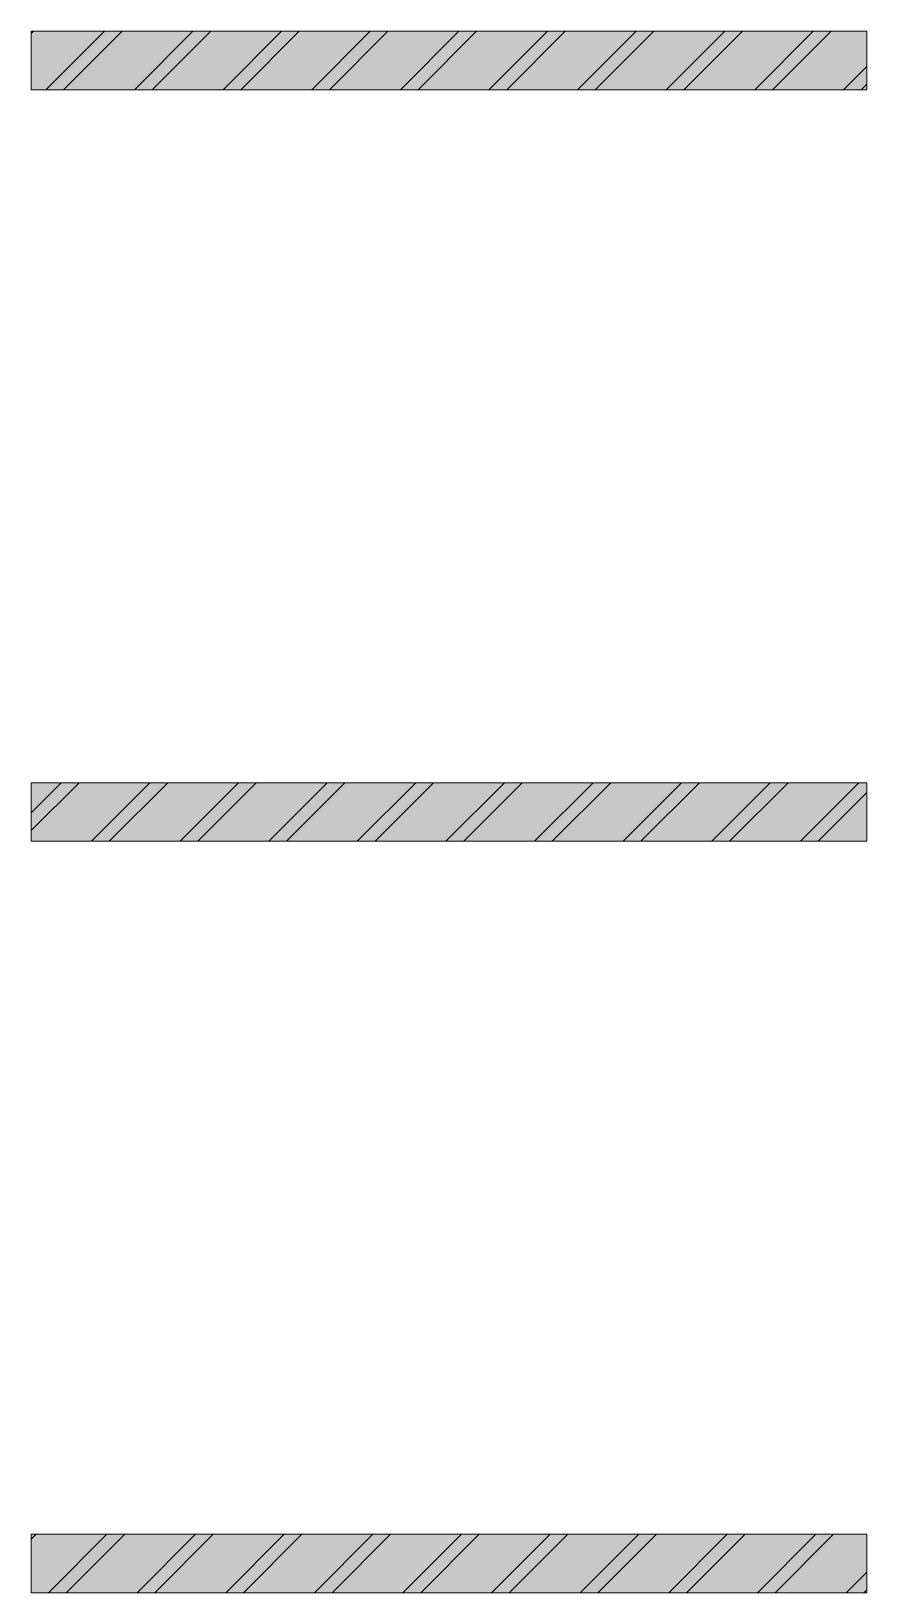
# Model space of a CAD drawing. Header units: millimetres. Extents: x -546 to 1681, y -650 to 1730.
# Drawn here: x 979.78 to 999.78, y 370.55 to 407.95 of the extents above; entities that cross this region are included whole.
import ezdxf

# ---------------------------------------------------------------- set-up
doc = ezdxf.new("R2010")
doc.units = ezdxf.units.MM

msp = doc.modelspace()

# ---------------------------------------------------------------- hatches: boundary and pattern name
at = {"true_color": 0x80ffff}
h = msp.add_hatch(color=131, dxfattribs=at)
h.dxf.hatch_style = 2
h.paths.add_polyline_path([(979.781, 406.545), (979.781, 407.945), (999.782, 407.945), (999.782, 406.545)])
at = {"true_color": 0x7b6544}
h = msp.add_hatch(color=37, dxfattribs=at)
h.dxf.hatch_style = 2
h.paths.add_polyline_path([(979.781, 388.545), (979.781, 389.945), (999.782, 389.945), (999.782, 388.545)])
at = {"true_color": 0xfd8379}
h = msp.add_hatch(color=11, dxfattribs=at)
h.dxf.hatch_style = 2
h.paths.add_polyline_path([(979.781, 370.545), (979.781, 371.945), (999.782, 371.945), (999.782, 370.545)])

# ---------------------------------------------------------------- linework, layer by layer
at = {"color": 7, "lineweight": 0}
for points in [[(979.781, 407.893), (979.834, 407.945)], [(999.782, 407.945), (979.781, 407.945)], [(979.781, 407.945), (979.781, 406.545)], [(980.131, 406.545), (981.532, 407.945)], [(980.555, 406.545), (981.956, 407.945)], [(982.253, 406.545), (983.653, 407.945)], [(982.677, 406.545), (984.077, 407.945)], [(984.374, 406.545), (985.774, 407.945)], [(984.798, 406.545), (986.198, 407.945)], [(986.496, 406.545), (987.896, 407.945)], [(986.92, 406.545), (988.32, 407.945)], [(988.617, 406.545), (990.017, 407.945)], [(989.041, 406.545), (990.441, 407.945)], [(990.738, 406.545), (992.138, 407.945)], [(991.162, 406.545), (992.562, 407.945)], [(992.859, 406.545), (994.259, 407.945)], [(993.284, 406.545), (994.684, 407.945)], [(994.981, 406.545), (996.381, 407.945)], [(995.405, 406.545), (996.805, 407.945)], [(997.102, 406.545), (998.502, 407.945)], [(997.526, 406.545), (998.926, 407.945)], [(999.782, 406.545), (999.782, 407.945)], [(999.223, 406.545), (999.782, 407.104)], [(979.781, 406.545), (999.782, 406.545)], [(999.648, 406.545), (999.782, 406.679)], [(979.781, 388.801), (980.925, 389.945)], [(979.781, 389.225), (980.501, 389.945)], [(999.782, 389.945), (979.781, 389.945)], [(979.781, 389.945), (979.781, 388.545)], [(981.222, 388.545), (982.623, 389.945)], [(981.648, 388.545), (983.048, 389.945)], [(983.345, 388.545), (984.745, 389.945)], [(983.769, 388.545), (985.169, 389.945)], [(985.466, 388.545), (986.866, 389.945)], [(985.89, 388.545), (987.29, 389.945)], [(987.587, 388.545), (988.987, 389.945)], [(988.012, 388.545), (989.412, 389.945)], [(989.709, 388.545), (991.109, 389.945)], [(990.133, 388.545), (991.533, 389.945)], [(991.83, 388.545), (993.23, 389.945)], [(992.254, 388.545), (993.654, 389.945)], [(993.951, 388.545), (995.351, 389.945)], [(994.376, 388.545), (995.776, 389.945)], [(996.073, 388.545), (997.473, 389.945)], [(996.497, 388.545), (997.897, 389.945)], [(998.194, 388.545), (999.594, 389.945)], [(998.618, 388.545), (999.782, 389.709)], [(999.782, 388.545), (999.782, 389.945)], [(979.781, 388.545), (999.782, 388.545)], [(979.781, 371.83), (979.896, 371.945)], [(999.782, 371.945), (979.781, 371.945)], [(979.781, 371.945), (979.781, 370.545)], [(980.193, 370.545), (981.593, 371.945)], [(980.617, 370.545), (982.018, 371.945)], [(982.315, 370.545), (983.715, 371.945)], [(982.74, 370.545), (984.14, 371.945)], [(984.437, 370.545), (985.837, 371.945)], [(984.861, 370.545), (986.261, 371.945)], [(986.558, 370.545), (987.958, 371.945)], [(986.982, 370.545), (988.382, 371.945)], [(988.679, 370.545), (990.079, 371.945)], [(989.104, 370.545), (990.504, 371.945)], [(990.801, 370.545), (992.201, 371.945)], [(991.225, 370.545), (992.625, 371.945)], [(992.922, 370.545), (994.322, 371.945)], [(993.346, 370.545), (994.746, 371.945)], [(995.043, 370.545), (996.443, 371.945)], [(995.468, 370.545), (996.868, 371.945)], [(997.165, 370.545), (998.565, 371.945)], [(997.589, 370.545), (998.989, 371.945)], [(999.782, 370.545), (999.782, 371.945)], [(999.286, 370.545), (999.782, 371.041)], [(979.781, 370.545), (999.782, 370.545)], [(999.71, 370.545), (999.782, 370.617)]]:
    msp.add_lwpolyline(points, dxfattribs=at)

doc.saveas('drawing.dxf')
